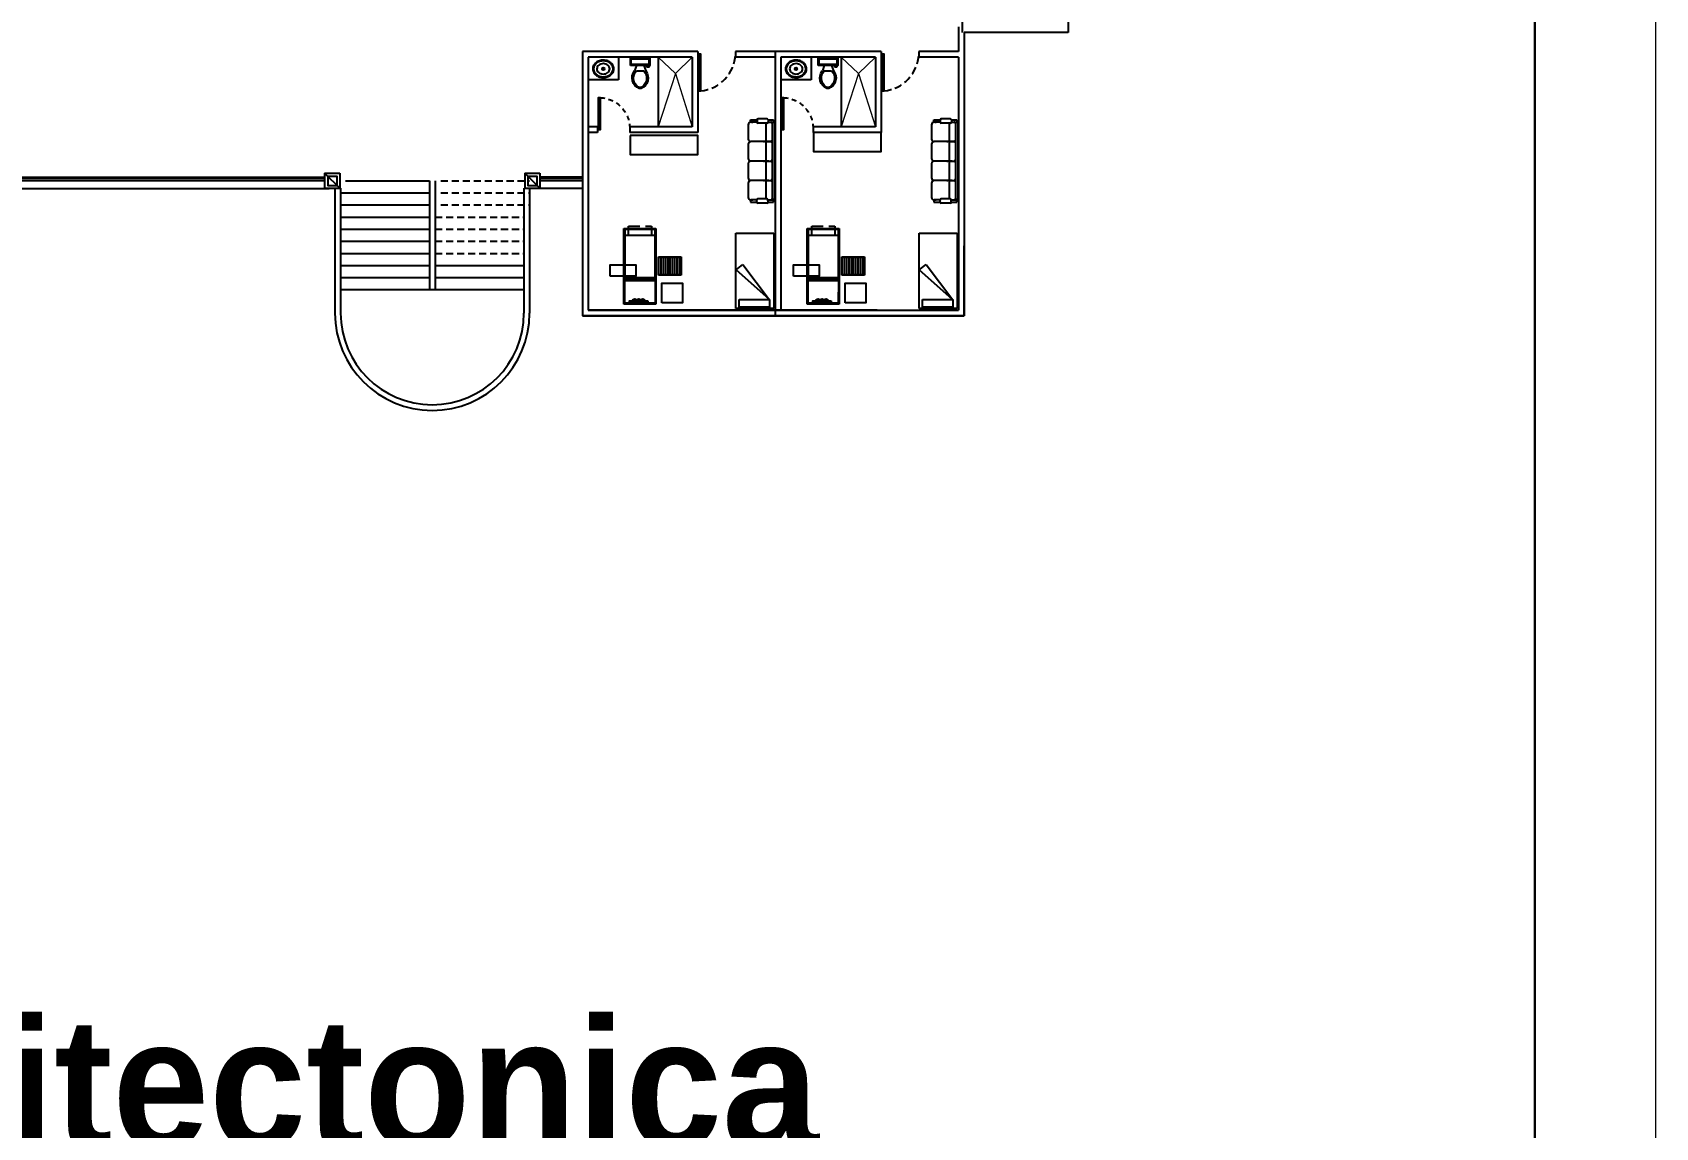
# Model space of a CAD drawing. Header units: millimetres. Extents: x -1615 to -538, y 177 to 397.
# Drawn here: x -1315.07 to -1272.12, y 299.51 to 328.48 of the extents above; entities that cross this region are included whole.
import ezdxf

# ---------------------------------------------------------------- set-up
doc = ezdxf.new("R2010")
doc.units = ezdxf.units.MM
for name, pattern in [('DASHED2', [9.525, 6.35, -3.175]), ('HIDDEN', [0.375, 0.25, -0.125]), ('HIDDEN2', [0.1875, 0.125, -0.0625]), ('OCULTA2', [0.3, 0.2, -0.1])]:
    doc.linetypes.add(name, pattern=pattern)
for name, color, linetype in [('MOB', 7, 'Continuous'), ('MUEB', 251, 'Continuous'), ('MUEBLES', 9, 'Continuous'), ('MUR', 3, 'Continuous'), ('MUROS', 1, 'Continuous'), ('PROYECCIONES', 9, 'DASHED2'), ('VENT', 4, 'Continuous'), ('VENTANAS', 4, 'Continuous')]:
    doc.layers.add(name, color=color, linetype=linetype)
doc.layers.add('muros bajos', color=252, linetype='Continuous', lineweight=20)
doc.layers.add('venpu', color=7, linetype='Continuous', lineweight=15)
doc.styles.get("Standard").update_dxf_attribs({"font": 'stylu.ttf'})

# ---------------------------------------------------------------- blocks, each defined once
blk = doc.blocks.new('SILLON4')
at = {"layer": 'MOB'}
for p, q in [((0.609, 1.016), (0.262, 0.867)), ((0.719, 0.998), (0.696, 0.988)), ((0.706, 0.964), (0.699, 0.98)), ((0.763, 0.83), (0.706, 0.964)), ((0.706, 0.964), (0.72, 0.932)), ((0.763, 0.83), (0.706, 0.964)), ((0.719, 0.998), (0.751, 1.012)), ((0.751, 1.012), (0.818, 0.854)), ((-0.337, 0.611), (-0.684, 0.462)), ((-0.059, 0.137), (-0.247, 0.575)), ((0.136, 0.814), (-0.211, 0.665)), ((0.898, 0.451), (-0.061, 0.038)), ((0.414, 0.34), (0.226, 0.778)), ((0.436, 0.289), (0.226, 0.777)), ((0.358, 0.471), (0.37, 0.443)), ((0.825, 0.6), (0.415, 0.424)), ((0.891, 0.446), (0.481, 0.271)), ((0.844, 0.576), (0.75, 0.797)), ((0.818, 0.854), (0.763, 0.83)), ((0.947, 0.62), (0.852, 0.84)), ((0.933, 0.586), (0.878, 0.562)), ((0.878, 0.562), (0.909, 0.492)), ((0.909, 0.491), (0.936, 0.428)), ((0.933, 0.586), (0.991, 0.452)), ((0.991, 0.452), (0.936, 0.428)), ((-1.219, 0.167), (-1.251, 0.154)), ((-1.251, 0.154), (-1.183, -0.004)), ((-1.219, 0.167), (-1.196, 0.177)), ((-1.185, 0.154), (-1.192, 0.169)), ((-1.157, 0.087), (-1.192, 0.169)), ((-1.128, 0.02), (-1.185, 0.154)), ((-1.185, 0.154), (-1.172, 0.121)), ((-1.183, -0.004), (-1.128, 0.02)), ((-0.81, 0.408), (-1.156, 0.26)), ((-0.81, 0.408), (-1.156, 0.26)), ((-1, -0.214), (-1.094, 0.006)), ((-0.041, 0.047), (-0.945, -0.341)), ((0.922, 0.396), (-0.922, -0.396)), ((-0.684, 0.29), (-0.72, 0.372)), ((-0.531, -0.066), (-0.696, 0.317)), ((-0.588, 0.065), (-0.576, 0.037)), ((-0.121, 0.195), (-0.531, 0.019)), ((-0.115, 0.268), (-0.103, 0.24)), ((-0.076, 0.177), (-0.037, 0.087)), ((0.352, 0.398), (-0.058, 0.222)), ((0.397, 0.38), (0.436, 0.29)), ((-1.102, -0.258), (-1.197, -0.038)), ((-1.068, -0.272), (-1.013, -0.248)), ((-1.068, -0.272), (-1.011, -0.406)), ((-0.594, -0.008), (-1.013, -0.188)), ((-1.013, -0.248), (-0.955, -0.383)), ((-1.012, -0.251), (-0.979, -0.328)), ((-1.011, -0.406), (-0.956, -0.382)), ((-0.956, -0.382), (-0.959, -0.375)), ((-0.549, -0.026), (-0.51, -0.116)), ((-0.464, -0.135), (-0.534, -0.165))]:
    blk.add_line(p, q, dxfattribs=at)
for centre, radius, start, end in [((0.289, 0.804), 0.0686, 113.2236, 203.2236), ((0.636, 0.953), 0.0686, 23.2236, 113.2236), ((-0.656, 0.399), 0.0686, 113.2236, 203.2236), ((-0.31, 0.548), 0.0686, 23.2236, 113.2236), ((-0.31, 0.548), 0.0686, 23.2236, 113.2236), ((-0.184, 0.602), 0.0686, 113.2236, 203.2236), ((0.163, 0.751), 0.0686, 23.2236, 113.2236), ((0.163, 0.751), 0.0686, 23.2236, 113.2236), ((0.773, 0.807), 0.0257, 113.2236, 203.2236), ((0.829, 0.83), 0.0257, 23.2236, 113.2236), ((0.868, 0.586), 0.0257, 203.2236, 293.2236), ((0.877, 0.478), 0.0343, 293.2236, 23.2236), ((0.908, 0.427), 0.0257, 23.2236, 113.2236), ((0.923, 0.61), 0.0257, 293.2236, 23.2236), ((-1.129, 0.197), 0.0686, 113.2236, 203.2236), ((-1.118, -0.004), 0.0257, 23.2236, 113.2236), ((-0.783, 0.345), 0.0686, 23.2236, 113.2236), ((-0.783, 0.345), 0.0686, 23.2236, 113.2236), ((-0.517, -0.012), 0.0343, 113.2236, 203.2236), ((-0.107, 0.163), 0.0343, 23.2236, 113.2236), ((-0.044, 0.19), 0.0343, 113.2236, 203.2236), ((-0.069, 0.073), 0.0343, 293.2236, 23.2236), ((-0.006, 0.1), 0.0343, 203.2236, 293.2236), ((0.365, 0.366), 0.0343, 23.2236, 113.2236), ((0.429, 0.392), 0.0343, 113.2236, 203.2236), ((0.404, 0.276), 0.0343, 293.2236, 23.2236), ((0.467, 0.302), 0.0343, 203.2236, 293.2236), ((0.912, 0.419), 0.0257, 293.2236, 23.2236), ((-1.173, -0.028), 0.0257, 113.2236, 203.2236), ((-1.078, -0.248), 0.0257, 203.2236, 293.2236), ((-1.023, -0.224), 0.0257, 293.2236, 23.2236), ((-0.955, -0.318), 0.0257, 203.2236, 293.2236), ((-0.935, -0.365), 0.0257, 113.2236, 203.2236), ((-0.932, -0.372), 0.0257, 203.2236, 293.2236), ((-0.58, -0.039), 0.0343, 23.2236, 113.2236), ((-0.541, -0.13), 0.0343, 293.2236, 23.2236), ((-0.478, -0.103), 0.0343, 203.2236, 293.2236)]:
    blk.add_arc(centre, radius, start, end, dxfattribs=at)
blk = doc.blocks.new('A$C63B07002')
at = {"layer": 'MOB', "xscale": -1, "rotation": 51.18713273036943}
blk.add_blockref('SILLON4', (1.259, 0.489), dxfattribs=at)
blk = doc.blocks.new('Sink - Oval top')
for p, q in [((-1, 0), (1, 0)), ((0, 1), (0, -1))]:
    blk.add_line(p, q)
at = {"linetype": 'Continuous'}
for points in [[(-12.2, 0.4, 0.117634), (-11.5, -3.4, 0.104469), (-8.9, -6.8, 0.090016), (-5.1, -9.1, 0.08192), (-0.3, -10, 0.08192), (4.5, -9.4, 0.090016), (8.4, -7.4, 0.104469), (11.2, -4.1, 0.117634), (12.2, -0.4, 0.117634), (11.5, 3.4, 0.104469), (8.9, 6.8, 0.090016), (5.1, 9.1, 0.08192), (0.3, 10, 0.08192), (-4.5, 9.4, 0.090016), (-8.4, 7.4, 0.104469), (-11.2, 4.1, 0.117634)], [(-11.3, 0.2, 0.118622), (-10.5, -3.3, 0.104678), (-8.1, -6.4, 0.089562), (-4.5, -8.4, 0.081185), (-0.1, -9.2, 0.081185), (4.3, -8.5, 0.089562), (7.9, -6.6, 0.104678), (10.4, -3.5, 0.118622), (11.3, -0.2, 0.118622), (10.5, 3.3, 0.104678), (8.1, 6.4, 0.089562), (4.5, 8.4, 0.081185), (0.1, 9.2, 0.081185), (-4.3, 8.5, 0.089562), (-7.9, 6.6, 0.104678), (-10.4, 3.5, 0.118622)], [(-7.4, 0.1, 0.118283), (-6.9, -2.2, 0.104607), (-5.3, -4.2, 0.089718), (-3, -5.5, 0.081436), (-0.1, -6, 0.081436), (2.8, -5.6, 0.089718), (5.2, -4.3, 0.104607), (6.9, -2.3, 0.118283), (7.4, -0.1, 0.118283), (6.9, 2.2, 0.104607), (5.3, 4.2, 0.089718), (3, 5.5, 0.081436), (0.1, 6, 0.081436), (-2.8, 5.6, 0.089718), (-5.2, 4.3, 0.104607), (-6.9, 2.3, 0.118283)]]:
    blk.add_lwpolyline(points, format="xyb", close=True, dxfattribs=at)
for radius in [1.5, 1]:
    blk.add_circle((0, 0), radius)
blk = doc.blocks.new('Toilet - top')
for p, q in [((-10, -8.5), (-8, -8.5)), ((-10, -9.5), (-10, -8.5)), ((-7, -9.5), (-10, -9.5)), ((-8, -8.5), (-8, -8)), ((-7, -8), (-7, -9.5)), ((-4, -8), (-6, -14)), ((4, -14), (-4, -14)), ((4, -8), (6, -14)), ((9.5, -6), (9.5, -2))]:
    blk.add_line(p, q)
blk.add_lwpolyline([(10.5, -8), (10.5, 0), (-10.5, 0), (-10.5, -8)], close=True)
for points in [[(-9.5, -2), (-9.5, -6)], [(8.5, -1), (-8.5, -1)], [(-8.5, -7), (8.5, -7)]]:
    blk.add_lwpolyline(points)
for centre, radius, start, end in [((-8.6, -1.9), 0.884, 81.8699, 188.1301), ((-8.6, -6.1), 0.884, 171.8699, 278.1301), ((3.5, -21.6), 12.2, 141.4691, 247.9714), ((4.2, -21.8), 11.3, 136.3677, 238.9468), ((-3.5, -21.6), 12.2, 292.0284, 38.5307), ((-4.2, -21.8), 11.3, 301.053, 43.6321), ((8.6, -1.9), 0.884, 351.8699, 98.1301), ((8.6, -6.1), 0.884, 261.8699, 8.1301), ((0, -27.9), 4, 245.7318, 294.2682), ((0, -29), 4, 254.8605, 285.1395)]:
    blk.add_arc(centre, radius, start, end)
blk = doc.blocks.new('A$C3FDD2C79')
at = {"layer": 'VENT'}
blk.add_line((0, 0.02), (0, 0), dxfattribs=at)
blk.add_lwpolyline([(0, 0.02), (0.85, 0.02), (0.85, 0.07), (0, 0.07)], close=True, dxfattribs=at)
at = {"layer": 'VENT', "linetype": 'HIDDEN2'}
blk.add_arc((0.035, 0.036), 0.815, 2.3785, 92.4407, dxfattribs=at)
blk = doc.blocks.new('MESEXP')
for p, q in [((-0.825, -0.35), (-0.825, 0.35)), ((-0.825, 0.35), (0.825, 0.35)), ((-0.679, 0.35), (-0.679, -0.35)), ((0.825, 0.35), (0.825, -0.35)), ((0.825, -0.35), (-0.825, -0.35))]:
    blk.add_line(p, q)
at = {"linetype": 'HIDDEN'}
blk.add_lwpolyline([(-0.679, -0.25), (-0.879, -0.25), (-0.879, 0.25), (-0.679, 0.25)], dxfattribs=at)
for points in [[(-0.805, -0.33), (0.245, -0.33), (0.245, 0.33), (-0.805, 0.33)], [(0.305, -0.33), (0.305, 0.33), (0.805, 0.33), (0.805, -0.33)], [(0.754, 0.174), (0.822, 0.174), (0.822, -0.224), (0.754, -0.224)]]:
    blk.add_lwpolyline(points, close=True)
blk.add_lwpolyline([(0.285, -0.35), (0.265, -0.35), (0.265, 0.35), (0.285, 0.35), (0.285, -0.35)])
for centre in [(0.754, 0.063), (0.754, -0.025), (0.754, -0.113)]:
    blk.add_circle(centre, 0.046)
blk = doc.blocks.new('3520105')
at = {"layer": 'MOB'}
for p, q in [((-0.195, -0.262), (-0.195, 0.238)), ((-0.195, 0.238), (0.205, 0.238)), ((-0.185, -0.002), (-0.185, 0.228)), ((-0.185, 0.228), (0.195, 0.228)), ((0.195, 0.198), (-0.185, 0.198)), ((0.195, 0.148), (-0.185, 0.148)), ((0.195, 0.098), (-0.185, 0.098)), ((0.195, 0.048), (-0.185, 0.048)), ((0.195, 0.228), (0.195, -0.002)), ((0.205, 0.238), (0.205, -0.262)), ((0.205, -0.262), (-0.195, -0.262)), ((0.195, -0.002), (-0.185, -0.002)), ((-0.185, -0.252), (-0.185, -0.022)), ((0.195, -0.052), (-0.185, -0.052)), ((0.195, -0.102), (-0.185, -0.102)), ((0.195, -0.152), (-0.185, -0.152)), ((0.195, -0.202), (-0.185, -0.202)), ((0.195, -0.252), (-0.185, -0.252)), ((0.195, -0.022), (0.195, -0.252)), ((0.205, -0.002), (0.205, -0.002)), ((0.205, -0.022), (0.205, -0.022))]:
    blk.add_line(p, q, dxfattribs=at)
blk = doc.blocks.new('A$C31F15ED4')
at = {"layer": 'VENT'}
blk.add_line((0, 0.03), (0, 0), dxfattribs=at)
blk.add_lwpolyline([(0, 0.03), (0.97, 0.03), (0.97, 0.08), (0, 0.08)], close=True, dxfattribs=at)
at = {"layer": 'VENT', "linetype": 'OCULTA2'}
blk.add_arc((-0.051, -0.025), 1.026, 5.8587, 87.1721, dxfattribs=at)

msp = doc.modelspace()

# ---------------------------------------------------------------- linework, layer by layer
at = {"color": 3, "lineweight": 30}
msp.add_lwpolyline([(-1413.735, 180.593), (-1413.735, 394.012), (-1413.735, 394.012), (-1275.315, 394.012), (-1275.315, 394.012), (-1275.315, 180.593)], close=True, dxfattribs=at)
at = {"layer": 'MOB'}
for points in [[(-1299.253, 325.759), (-1299.253, 325.259), (-1297.463, 325.259), (-1297.463, 325.759)], [(-1294.403, 325.835), (-1294.403, 325.335), (-1292.613, 325.335), (-1292.613, 325.835)]]:
    msp.add_lwpolyline(points, close=True, dxfattribs=at)
at = {"layer": 'MUEB'}
for p, q in [((-1299.561, 327.835), (-1299.561, 327.235)), ((-1294.461, 327.835), (-1294.461, 327.235)), ((-1299.561, 327.235), (-1300.361, 327.235)), ((-1294.461, 327.235), (-1295.261, 327.235)), ((-1296.451, 321.177), (-1296.451, 323.177)), ((-1296.451, 323.177), (-1295.451, 323.177)), ((-1295.451, 323.177), (-1295.451, 321.177)), ((-1291.601, 321.177), (-1291.601, 323.177)), ((-1291.601, 323.177), (-1290.601, 323.177)), ((-1290.601, 323.177), (-1290.601, 321.177)), ((-1296.449, 322.207), (-1296.269, 322.346)), ((-1295.567, 321.415), (-1296.449, 322.207)), ((-1296.269, 322.346), (-1295.566, 321.411)), ((-1291.599, 322.207), (-1291.419, 322.346)), ((-1290.717, 321.415), (-1291.599, 322.207)), ((-1291.419, 322.346), (-1290.716, 321.411)), ((-1296.365, 321.216), (-1296.365, 321.416)), ((-1296.365, 321.416), (-1295.565, 321.416)), ((-1295.565, 321.416), (-1295.565, 321.216)), ((-1291.515, 321.216), (-1291.515, 321.416)), ((-1291.515, 321.416), (-1290.715, 321.416)), ((-1290.715, 321.416), (-1290.715, 321.216)), ((-1295.451, 321.177), (-1296.451, 321.177)), ((-1295.565, 321.216), (-1296.365, 321.216)), ((-1290.601, 321.177), (-1291.601, 321.177)), ((-1290.715, 321.216), (-1291.515, 321.216))]:
    msp.add_line(p, q, dxfattribs=at)
at = {"layer": 'MUEBLES'}
for points in [[(-1299.782, 322.034), (-1299.782, 322.332), (-1299.098, 322.332), (-1299.098, 322.034)], [(-1294.932, 322.034), (-1294.932, 322.332), (-1294.248, 322.332), (-1294.248, 322.034)], [(-1298.411, 321.335), (-1298.411, 321.848), (-1297.865, 321.848), (-1297.865, 321.335)], [(-1293.561, 321.335), (-1293.561, 321.848), (-1293.015, 321.848), (-1293.015, 321.335)]]:
    msp.add_lwpolyline(points, close=True, dxfattribs=at)
at = {"layer": 'MUR'}
for p, q in [((-1306.911, 324.24), (-1304.561, 324.24)), ((-1306.786, 324.56), (-1304.561, 324.56)), ((-1306.911, 323.92), (-1304.561, 323.92)), ((-1306.911, 323.6), (-1304.561, 323.6)), ((-1306.911, 323.28), (-1304.561, 323.28)), ((-1306.911, 322.96), (-1304.561, 322.96)), ((-1306.911, 322.64), (-1304.561, 322.64)), ((-1306.911, 322.32), (-1304.561, 322.32)), ((-1304.411, 322.32), (-1302.061, 322.32)), ((-1306.911, 322), (-1304.561, 322)), ((-1306.911, 321.68), (-1302.061, 321.68)), ((-1304.411, 322), (-1302.061, 322))]:
    msp.add_line(p, q, dxfattribs=at)
at = {"layer": 'MUROS'}
for p, q in [((-1287.661, 336.135), (-1287.661, 328.485)), ((-1290.459, 328.485), (-1290.459, 330.635)), ((-1290.561, 328.635), (-1290.561, 327.985)), ((-1290.411, 328.485), (-1290.411, 320.985)), ((-1287.661, 328.485), (-1290.411, 328.485)), ((-1300.511, 327.985), (-1300.511, 320.985)), ((-1297.463, 327.985), (-1300.511, 327.985)), ((-1300.361, 327.835), (-1300.361, 321.135)), ((-1297.613, 327.835), (-1300.361, 327.835)), ((-1297.613, 327.835), (-1300.111, 327.835)), ((-1298.513, 327.835), (-1298.513, 325.985)), ((-1297.613, 327.835), (-1297.613, 325.985)), ((-1297.463, 327.985), (-1297.463, 325.835)), ((-1295.411, 327.835), (-1296.469, 327.835)), ((-1295.411, 327.985), (-1296.462, 327.985)), ((-1296.462, 327.985), (-1296.462, 327.835)), ((-1295.411, 327.985), (-1295.411, 320.985)), ((-1292.613, 327.985), (-1295.411, 327.985)), ((-1295.261, 327.985), (-1295.411, 327.985)), ((-1295.411, 327.835), (-1295.411, 321.135)), ((-1292.763, 327.835), (-1295.261, 327.835)), ((-1295.261, 327.835), (-1295.261, 321.135)), ((-1292.763, 327.835), (-1295.261, 327.835)), ((-1293.663, 327.835), (-1293.663, 325.985)), ((-1292.763, 327.835), (-1292.763, 325.985)), ((-1292.613, 327.985), (-1292.613, 325.835)), ((-1290.561, 327.835), (-1291.619, 327.835)), ((-1290.561, 327.985), (-1291.612, 327.985)), ((-1291.612, 327.985), (-1291.612, 327.835)), ((-1290.561, 327.835), (-1290.561, 321.135)), ((-1300.111, 325.985), (-1300.361, 325.985)), ((-1300.111, 325.985), (-1300.111, 325.835)), ((-1297.613, 325.985), (-1299.261, 325.985)), ((-1299.261, 325.985), (-1299.261, 325.835)), ((-1292.763, 325.985), (-1294.411, 325.985)), ((-1294.411, 325.985), (-1294.411, 325.835)), ((-1300.111, 325.835), (-1300.361, 325.835)), ((-1297.463, 325.835), (-1299.261, 325.835)), ((-1292.613, 325.835), (-1294.411, 325.835)), ((-1307.336, 324.761), (-1307.336, 324.361)), ((-1307.336, 324.761), (-1306.936, 324.761)), ((-1307.336, 324.759), (-1306.936, 324.361)), ((-1306.936, 324.761), (-1306.936, 324.361)), ((-1302.036, 324.761), (-1302.036, 324.361)), ((-1302.036, 324.761), (-1301.636, 324.761)), ((-1302.036, 324.759), (-1301.636, 324.361)), ((-1301.636, 324.761), (-1301.636, 324.361)), ((-1307.336, 324.361), (-1306.936, 324.361)), ((-1307.061, 324.361), (-1307.061, 321.06)), ((-1306.911, 324.361), (-1306.911, 321.06)), ((-1304.561, 324.56), (-1304.561, 321.68)), ((-1304.411, 324.56), (-1304.411, 321.68)), ((-1302.061, 324.361), (-1302.061, 321.06)), ((-1302.036, 324.361), (-1301.636, 324.361)), ((-1301.911, 324.361), (-1301.911, 321.06)), ((-1300.361, 324.635), (-1300.361, 321.135)), ((-1290.411, 320.985), (-1290.411, 322.835)), ((-1290.411, 321.711), (-1290.411, 322.835)), ((-1290.411, 320.985), (-1290.411, 322.835)), ((-1290.411, 321.711), (-1290.411, 322.835)), ((-1300.511, 320.985), (-1290.411, 320.985)), ((-1292.861, 320.985), (-1300.511, 320.985)), ((-1300.361, 321.135), (-1290.561, 321.135)), ((-1292.711, 321.135), (-1300.361, 321.135)), ((-1300.33, 321.135), (-1290.561, 321.135)), ((-1300.111, 321.135), (-1295.411, 321.135)), ((-1295.411, 320.985), (-1290.411, 320.985)), ((-1295.261, 321.135), (-1290.561, 321.135)), ((-1290.411, 320.985), (-1292.866, 320.985))]:
    msp.add_line(p, q, dxfattribs=at)
for points in [[(-1307.254, 324.677), (-1307.254, 324.432), (-1307.007, 324.432), (-1307.007, 324.677)], [(-1301.954, 324.677), (-1301.954, 324.432), (-1301.707, 324.432), (-1301.707, 324.677)]]:
    msp.add_lwpolyline(points, close=True, dxfattribs=at)
at = {"layer": 'muros bajos', "color": 5}
msp.add_lwpolyline([(-1272.119, 397.208), (-1272.119, 177.397), (-1416.93, 177.397), (-1416.93, 397.208), (-1416.93, 397.208), (-1272.119, 397.208)], close=True, dxfattribs=at)
at = {"layer": 'PROYECCIONES', "ltscale": 0.03}
for p, q in [((-1304.261, 324.56), (-1301.911, 324.56)), ((-1304.261, 324.24), (-1301.911, 324.24)), ((-1304.261, 323.92), (-1301.911, 323.92)), ((-1304.411, 323.6), (-1302.061, 323.6)), ((-1304.411, 323.28), (-1302.061, 323.28)), ((-1304.411, 322.96), (-1302.061, 322.96)), ((-1304.411, 322.64), (-1302.061, 322.64))]:
    msp.add_line(p, q, dxfattribs=at)
at = {"layer": 'venpu'}
for p, q in [((-1298.055, 327.398), (-1298.513, 327.835)), ((-1297.613, 327.835), (-1298.055, 327.398)), ((-1293.205, 327.398), (-1293.663, 327.835)), ((-1292.763, 327.835), (-1293.205, 327.398)), ((-1298.055, 327.398), (-1298.513, 325.985)), ((-1298.055, 327.398), (-1297.613, 325.985)), ((-1293.205, 327.398), (-1293.663, 325.985)), ((-1293.205, 327.398), (-1292.763, 325.985))]:
    msp.add_line(p, q, dxfattribs=at)
at = {"layer": 'VENTANAS'}
for p, q in [((-1315.561, 324.36), (-1307.21, 324.36)), ((-1315.436, 324.66), (-1307.336, 324.66)), ((-1315.436, 324.63), (-1307.336, 324.63)), ((-1315.436, 324.57), (-1307.336, 324.57)), ((-1301.636, 324.661), (-1300.511, 324.661)), ((-1301.636, 324.631), (-1300.511, 324.631)), ((-1301.636, 324.571), (-1300.511, 324.571)), ((-1301.636, 324.361), (-1300.511, 324.361))]:
    msp.add_line(p, q, dxfattribs=at)
for radius in [2.575, 2.425]:
    msp.add_arc((-1304.486, 321.06), radius, 180, 0, dxfattribs=at)

# ---------------------------------------------------------------- block references
at = {"rotation": 270}
for p in [(-1297.463, 327.908), (-1292.613, 327.908)]:
    msp.add_blockref('A$C31F15ED4', p, dxfattribs=at)
at = {"xscale": -1, "rotation": 270}
for p in [(-1300.111, 325.91), (-1295.261, 325.91)]:
    msp.add_blockref('A$C3FDD2C79', p, dxfattribs=at)
at = {"layer": 'MOB', "linetype": 'Continuous', "xscale": 1.211759999999953, "yscale": 1.211759999999913, "zscale": 1.21176, "rotation": 269.9950976112162}
for p in [(-1298.992, 322.294), (-1294.142, 322.294)]:
    msp.add_blockref('MESEXP', p, dxfattribs=at)
at = {"layer": 'MOB', "xscale": 1.211759999999953, "yscale": 1.211759999999913, "zscale": 1.21176, "rotation": 269.9950976112162}
for p in [(-1298.185, 322.311), (-1293.335, 322.311)]:
    msp.add_blockref('3520105', p, dxfattribs=at)
at = {"layer": 'MUEB'}
for name, p, xscale, yscale, zscale in [('Sink - Oval top', (-1299.961, 327.522), 0.02288834281034724, 0.02288834281034724, 0.02288834281040316), ('Toilet - top', (-1298.987, 327.81), -0.02459040943085711, 0.02459040943108448, 0.02459040943121208), ('Sink - Oval top', (-1294.861, 327.522), 0.02288834281034724, 0.02288834281034724, 0.02288834281040316), ('Toilet - top', (-1294.017, 327.81), -0.02459040943085711, 0.02459040943108448, 0.02459040943121208)]:
    msp.add_blockref(name, p, dxfattribs=dict(at, xscale=xscale, yscale=yscale, zscale=zscale))
at = {"layer": 'VENTANAS', "xscale": -1, "rotation": 117.9573545321566}
for p in [(-1295.59, 326.423), (-1290.74, 326.423)]:
    msp.add_blockref('A$C63B07002', p, dxfattribs=at)

# ---------------------------------------------------------------- texts
at = {"insert": (-1317.941, 302.395), "char_height": 3.44596, "width": 71.25909, "attachment_point": 2}
msp.add_mtext('{\\fStylus BT|b1|i0|c0|p34;Planta Arquitectonica \\PCuarto Nivel}', dxfattribs=at)

doc.saveas('drawing.dxf')
